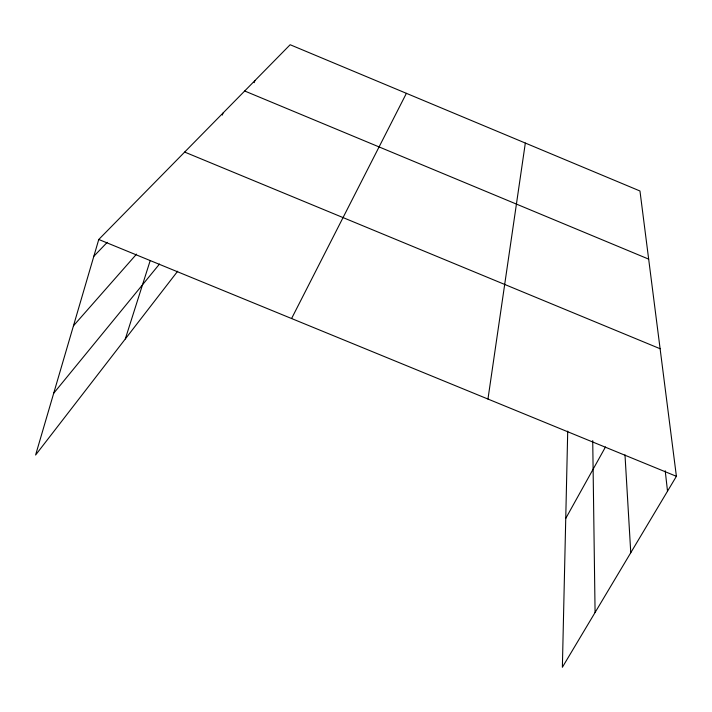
<?xml version="1.0" encoding="UTF-8"?>
<svg xmlns="http://www.w3.org/2000/svg" width="712" height="712" viewBox="0 0 712 712"><rect width="100%" height="100%" fill="white"/><g stroke="black" fill="none" stroke-linecap="round" stroke-linejoin="round"><path stroke-width="1.07" d="M567.722 431.08L562.373 667.269L676.4 476.31L639.963 190.985L290.158 44.731L98.763 239.472L35.6 455.021L177.68 271.21M487.96 399.049L525.331 143.059M125.294 338.974L150.152 260.734M222.322 115.104L222.981 113.075M254.193 82.663L254.878 80.625M291.582 318.531L406.401 93.325M565.746 518.416L605.494 446.949M53.694 393.264L159.488 264.054M73.461 325.811L136.544 254.131M93.842 256.284L107.227 242.338M98.763 239.472L676.4 476.31M184.666 152.074L660.104 348.729M244.688 90.994L648.668 259.123M665.213 470.783L667.518 491.182M624.994 454.852L630.77 552.726M592.722 440.612L595.081 612.498"/></g></svg>
